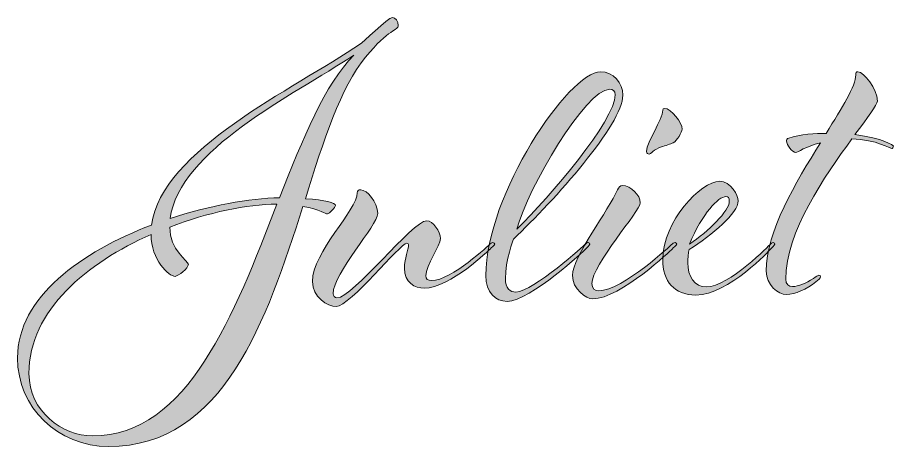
# Model space of a CAD drawing. Extents: x 55.7 to 122.6, y -105.7 to -54.2.
# Drawn here: x 93.45 to 118.23, y -66.33 to -54.2 of the extents above; entities that cross this region are included whole.
import ezdxf

# ---------------------------------------------------------------- set-up
doc = ezdxf.new("R2010")
doc.units = 0
doc.header["$MEASUREMENT"] = 0
doc.layers.add('Layer 1', color=7, linetype='Continuous', lineweight=0)

msp = doc.modelspace()

# ---------------------------------------------------------------- hatches: boundary and pattern name
at = {"layer": 'Layer 1', "transparency": 33554687}
h = msp.add_hatch(color=250, dxfattribs=at)
h.dxf.hatch_style = 2
edge = h.paths.add_edge_path()
edge.add_spline(control_points=[(97.771, -59.889), (98.887, -59.518), (100.014, -59.313), (100.866, -59.301), (101.525, -57.623), (102.161, -56.075), (102.964, -55.271), (101.237, -56.411), (98.023, -57.946), (97.771, -59.889)], knot_values=[0, 0, 0, 0, 1, 1, 1, 2, 2, 2, 3, 3, 3, 3], degree=3, periodic=0)
edge = h.paths.add_edge_path()
edge.add_spline(control_points=[(100.793, -59.481), (99.942, -59.481), (98.851, -59.709), (97.759, -60.129), (97.759, -60.789), (98.287, -61.088), (98.287, -61.185), (98.287, -61.28), (97.999, -61.521), (97.915, -61.521), (97.735, -61.521), (97.231, -61.064), (97.231, -60.333), (95.433, -61.137), (93.777, -62.468), (93.777, -64.267), (93.777, -65.334), (94.725, -66.03), (95.577, -66.03), (98.275, -66.03), (99.594, -62.576), (100.793, -59.481)], knot_values=[0, 0, 0, 0, 1, 1, 1, 2, 2, 2, 3, 3, 3, 4, 4, 4, 5, 5, 5, 6, 6, 6, 7, 7, 7, 7], degree=3, periodic=0)
edge = h.paths.add_edge_path()
edge.add_spline(control_points=[(101.525, -59.542), (100.506, -62.744), (99.294, -66.33), (96.032, -66.33), (94.593, -66.33), (93.454, -65.238), (93.454, -63.823), (93.454, -62.108), (95.265, -60.825), (97.244, -60.069), (97.531, -57.946), (101.237, -56.243), (103.156, -54.948), (103.156, -54.948), (103.96, -54.204), (104.056, -54.204), (104.14, -54.204), (104.224, -54.312), (104.224, -54.432), (104.224, -54.564), (103.96, -54.516), (103.3, -55.32), (102.593, -56.171), (102.113, -57.683), (101.597, -59.326), (102.161, -59.361), (102.449, -59.445), (102.449, -59.518), (102.449, -59.553), (102.269, -59.757), (102.221, -59.757), (102.161, -59.757), (102.029, -59.637), (101.525, -59.542)], knot_values=[0, 0, 0, 0, 1, 1, 1, 2, 2, 2, 3, 3, 3, 4, 4, 4, 5, 5, 5, 6, 6, 6, 7, 7, 7, 8, 8, 8, 9, 9, 9, 10, 10, 10, 11, 11, 11, 11], degree=3, periodic=0)
h = msp.add_hatch(color=250, dxfattribs=at)
h.dxf.hatch_style = 2
edge = h.paths.add_edge_path()
edge.add_spline(control_points=[(110.36, -56.387), (110.36, -56.279), (110.288, -56.231), (110.204, -56.231), (109.532, -56.231), (107.889, -59.014), (107.577, -60.189), (108.513, -59.266), (110.36, -57.119), (110.36, -56.387)], knot_values=[0, 0, 0, 0, 1, 1, 1, 2, 2, 2, 3, 3, 3, 3], degree=3, periodic=0)
edge = h.paths.add_edge_path()
edge.add_spline(control_points=[(109.521, -60.609), (109.544, -60.585), (109.568, -60.561), (109.592, -60.561), (109.628, -60.561), (109.64, -60.597), (109.64, -60.609), (109.64, -60.633), (109.556, -60.717), (109.521, -60.753), (109.521, -60.753), (107.961, -62.228), (107.302, -62.228), (106.978, -62.228), (106.702, -61.988), (106.702, -61.496), (106.702, -59.218), (109.041, -55.739), (109.952, -55.739), (110.3, -55.739), (110.576, -56.051), (110.576, -56.399), (110.576, -57.215), (108.645, -59.374), (107.481, -60.465), (107.481, -60.465), (107.253, -61.088), (107.253, -61.58), (107.253, -61.868), (107.385, -61.964), (107.553, -61.964), (108.033, -61.964), (109.521, -60.609), (109.521, -60.609)], knot_values=[0, 0, 0, 0, 1, 1, 1, 2, 2, 2, 3, 3, 3, 4, 4, 4, 5, 5, 5, 6, 6, 6, 7, 7, 7, 8, 8, 8, 9, 9, 9, 10, 10, 10, 11, 11, 11, 11], degree=3, periodic=0)
h = msp.add_hatch(color=250, dxfattribs=at)
h.dxf.hatch_style = 2
edge = h.paths.add_edge_path()
edge.add_spline(control_points=[(114.633, -61.376), (114.633, -60.249), (115.461, -58.87), (116.168, -57.742), (115.749, -57.85), (115.521, -58.018), (115.473, -58.018), (115.353, -58.018), (115.209, -57.802), (115.209, -57.694), (115.209, -57.658), (115.209, -57.634), (115.269, -57.61), (115.581, -57.502), (116.037, -57.479), (116.325, -57.479), (116.78, -56.747), (117.164, -56.147), (117.164, -55.823), (117.164, -55.764), (117.188, -55.739), (117.224, -55.739), (117.392, -55.739), (117.776, -56.219), (117.776, -56.567), (117.776, -56.675), (117.5, -57.035), (117.14, -57.515), (117.932, -57.61), (118.231, -57.826), (118.231, -57.838), (118.231, -57.862), (118.195, -57.91), (118.184, -57.91), (118.147, -57.91), (117.752, -57.658), (117.056, -57.634), (116.289, -58.678), (115.185, -60.273), (115.185, -61.604), (115.185, -61.748), (115.269, -61.808), (115.377, -61.808), (115.545, -61.808), (115.761, -61.712), (115.965, -61.58), (116.037, -61.532), (116.097, -61.484), (116.121, -61.484), (116.145, -61.484), (116.168, -61.508), (116.168, -61.532), (116.168, -61.568), (116.097, -61.628), (116.037, -61.676), (115.785, -61.88), (115.437, -62.036), (115.209, -62.036), (114.969, -62.036), (114.633, -61.76), (114.633, -61.376)], knot_values=[0, 0, 0, 0, 1, 1, 1, 2, 2, 2, 3, 3, 3, 4, 4, 4, 5, 5, 5, 6, 6, 6, 7, 7, 7, 8, 8, 8, 9, 9, 9, 10, 10, 10, 11, 11, 11, 12, 12, 12, 13, 13, 13, 14, 14, 14, 15, 15, 15, 16, 16, 16, 17, 17, 17, 18, 18, 18, 19, 19, 19, 20, 20, 20, 20], degree=3, periodic=0)
h = msp.add_hatch(color=250, dxfattribs=at)
h.dxf.hatch_style = 2
edge = h.paths.add_edge_path()
edge.add_spline(control_points=[(112.256, -57.358), (112.256, -57.442), (112.1, -57.694), (112.004, -57.742), (111.932, -57.778), (111.776, -57.826), (111.668, -57.862), (111.44, -57.934), (111.369, -58.066), (111.32, -58.066), (111.285, -58.066), (111.249, -58.042), (111.249, -57.994), (111.249, -57.707), (111.704, -57.106), (111.704, -56.819), (111.704, -56.783), (111.729, -56.771), (111.752, -56.771), (111.944, -56.771), (112.256, -57.19), (112.256, -57.358)], knot_values=[0, 0, 0, 0, 1, 1, 1, 2, 2, 2, 3, 3, 3, 4, 4, 4, 5, 5, 5, 6, 6, 6, 7, 7, 7, 7], degree=3, periodic=0)
edge = h.paths.add_edge_path()
edge.add_spline(control_points=[(111.069, -59.445), (111.069, -59.661), (109.701, -61.208), (109.701, -61.724), (109.701, -61.868), (109.785, -61.928), (109.893, -61.928), (110.577, -61.928), (111.968, -60.609), (111.968, -60.609), (111.968, -60.609), (112.016, -60.561), (112.052, -60.561), (112.076, -60.561), (112.1, -60.597), (112.1, -60.609), (112.1, -60.633), (112.004, -60.717), (111.968, -60.753), (111.968, -60.753), (110.505, -62.156), (109.726, -62.156), (109.534, -62.156), (109.15, -61.88), (109.15, -61.496), (109.15, -60.969), (110.193, -59.637), (110.421, -59.074), (110.457, -59.001), (110.505, -58.954), (110.565, -58.954), (110.805, -58.954), (111.069, -59.229), (111.069, -59.445)], knot_values=[0, 0, 0, 0, 1, 1, 1, 2, 2, 2, 3, 3, 3, 4, 4, 4, 5, 5, 5, 6, 6, 6, 7, 7, 7, 8, 8, 8, 9, 9, 9, 10, 10, 10, 11, 11, 11, 11], degree=3, periodic=0)
h = msp.add_hatch(color=250, dxfattribs=at)
h.dxf.hatch_style = 2
edge = h.paths.add_edge_path()
edge.add_spline(control_points=[(113.588, -59.397), (113.588, -59.301), (113.552, -59.266), (113.492, -59.266), (113.289, -59.266), (112.821, -59.733), (112.461, -60.609), (113, -60.249), (113.588, -59.673), (113.588, -59.397)], knot_values=[0, 0, 0, 0, 1, 1, 1, 2, 2, 2, 3, 3, 3, 3], degree=3, periodic=0)
edge = h.paths.add_edge_path()
edge.add_spline(control_points=[(114.824, -60.561), (114.86, -60.561), (114.872, -60.597), (114.872, -60.609), (114.872, -60.633), (114.788, -60.717), (114.752, -60.753), (114.752, -60.753), (113.564, -62.048), (112.641, -62.048), (112.029, -62.048), (111.706, -61.664), (111.706, -61.041), (111.706, -59.961), (112.785, -58.834), (113.312, -58.834), (113.636, -58.834), (113.84, -59.242), (113.84, -59.385), (113.84, -59.721), (113.108, -60.357), (112.449, -60.765), (112.425, -60.836), (112.413, -61.053), (112.413, -61.137), (112.413, -61.508), (112.593, -61.82), (112.941, -61.82), (113.576, -61.82), (114.752, -60.609), (114.752, -60.609), (114.752, -60.609), (114.8, -60.561), (114.824, -60.561)], knot_values=[0, 0, 0, 0, 1, 1, 1, 2, 2, 2, 3, 3, 3, 4, 4, 4, 5, 5, 5, 6, 6, 6, 7, 7, 7, 8, 8, 8, 9, 9, 9, 10, 10, 10, 11, 11, 11, 11], degree=3, periodic=0)
h = msp.add_hatch(color=250, dxfattribs=at)
h.dxf.hatch_style = 2
edge = h.paths.add_edge_path()
edge.add_spline(control_points=[(103.641, -59.745), (103.641, -60.069), (102.382, -61.437), (102.382, -62.012), (102.382, -62.072), (102.43, -62.132), (102.49, -62.132), (102.934, -62.132), (104.625, -59.949), (105.032, -59.949), (105.2, -59.949), (105.416, -60.261), (105.416, -60.453), (105.416, -60.657), (105.008, -61.196), (105.008, -61.508), (105.008, -61.592), (105.056, -61.64), (105.164, -61.64), (105.728, -61.64), (106.819, -60.609), (106.819, -60.609), (106.819, -60.609), (106.867, -60.561), (106.903, -60.561), (106.927, -60.561), (106.951, -60.597), (106.951, -60.609), (106.951, -60.633), (106.855, -60.717), (106.819, -60.753), (106.819, -60.753), (105.68, -61.856), (104.96, -61.856), (104.696, -61.856), (104.396, -61.7), (104.396, -61.292), (104.396, -60.993), (104.517, -60.789), (104.517, -60.621), (104.517, -60.609), (104.504, -60.585), (104.469, -60.585), (104.277, -60.585), (102.861, -62.372), (102.466, -62.372), (102.226, -62.372), (101.794, -62.108), (101.794, -61.664), (101.794, -60.849), (103.065, -59.637), (103.065, -59.158), (103.065, -59.098), (103.089, -59.074), (103.161, -59.074), (103.341, -59.074), (103.641, -59.421), (103.641, -59.745)], knot_values=[0, 0, 0, 0, 1, 1, 1, 2, 2, 2, 3, 3, 3, 4, 4, 4, 5, 5, 5, 6, 6, 6, 7, 7, 7, 8, 8, 8, 9, 9, 9, 10, 10, 10, 11, 11, 11, 12, 12, 12, 13, 13, 13, 14, 14, 14, 15, 15, 15, 16, 16, 16, 17, 17, 17, 18, 18, 18, 19, 19, 19, 19], degree=3, periodic=0)

# ---------------------------------------------------------------- linework, layer by layer
at = {"layer": 'Layer 1'}
for points, knots in [([(101.525, -59.542), (100.506, -62.744), (99.294, -66.33), (96.032, -66.33), (94.593, -66.33), (93.454, -65.238), (93.454, -63.823), (93.454, -62.108), (95.265, -60.825), (97.244, -60.069), (97.531, -57.946), (101.237, -56.243), (103.156, -54.948), (103.156, -54.948), (103.96, -54.204), (104.056, -54.204), (104.14, -54.204), (104.224, -54.312), (104.224, -54.432), (104.224, -54.564), (103.96, -54.516), (103.3, -55.32), (102.593, -56.171), (102.113, -57.683), (101.597, -59.326), (102.161, -59.361), (102.449, -59.445), (102.449, -59.518), (102.449, -59.553), (102.269, -59.757), (102.221, -59.757), (102.161, -59.757), (102.029, -59.637), (101.525, -59.542)], [0, 0, 0, 0, 1, 1, 1, 2, 2, 2, 3, 3, 3, 4, 4, 4, 5, 5, 5, 6, 6, 6, 7, 7, 7, 8, 8, 8, 9, 9, 9, 10, 10, 10, 11, 11, 11, 11]), ([(97.771, -59.889), (98.887, -59.518), (100.014, -59.313), (100.866, -59.301), (101.525, -57.623), (102.161, -56.075), (102.964, -55.271), (101.237, -56.411), (98.023, -57.946), (97.771, -59.889)], [0, 0, 0, 0, 1, 1, 1, 2, 2, 2, 3, 3, 3, 3]), ([(109.521, -60.609), (109.544, -60.585), (109.568, -60.561), (109.592, -60.561), (109.628, -60.561), (109.64, -60.597), (109.64, -60.609), (109.64, -60.633), (109.556, -60.717), (109.521, -60.753), (109.521, -60.753), (107.961, -62.228), (107.302, -62.228), (106.978, -62.228), (106.702, -61.988), (106.702, -61.496), (106.702, -59.218), (109.041, -55.739), (109.952, -55.739), (110.3, -55.739), (110.576, -56.051), (110.576, -56.399), (110.576, -57.215), (108.645, -59.374), (107.481, -60.465), (107.481, -60.465), (107.253, -61.088), (107.253, -61.58), (107.253, -61.868), (107.385, -61.964), (107.553, -61.964), (108.033, -61.964), (109.521, -60.609), (109.521, -60.609)], [0, 0, 0, 0, 1, 1, 1, 2, 2, 2, 3, 3, 3, 4, 4, 4, 5, 5, 5, 6, 6, 6, 7, 7, 7, 8, 8, 8, 9, 9, 9, 10, 10, 10, 11, 11, 11, 11]), ([(114.633, -61.376), (114.633, -60.249), (115.461, -58.87), (116.168, -57.742), (115.749, -57.85), (115.521, -58.018), (115.473, -58.018), (115.353, -58.018), (115.209, -57.802), (115.209, -57.694), (115.209, -57.658), (115.209, -57.634), (115.269, -57.61), (115.581, -57.502), (116.037, -57.479), (116.325, -57.479), (116.78, -56.747), (117.164, -56.147), (117.164, -55.823), (117.164, -55.764), (117.188, -55.739), (117.224, -55.739), (117.392, -55.739), (117.776, -56.219), (117.776, -56.567), (117.776, -56.675), (117.5, -57.035), (117.14, -57.515), (117.932, -57.61), (118.231, -57.826), (118.231, -57.838), (118.231, -57.862), (118.195, -57.91), (118.184, -57.91), (118.147, -57.91), (117.752, -57.658), (117.056, -57.634), (116.289, -58.678), (115.185, -60.273), (115.185, -61.604), (115.185, -61.748), (115.269, -61.808), (115.377, -61.808), (115.545, -61.808), (115.761, -61.712), (115.965, -61.58), (116.037, -61.532), (116.097, -61.484), (116.121, -61.484), (116.145, -61.484), (116.168, -61.508), (116.168, -61.532), (116.168, -61.568), (116.097, -61.628), (116.037, -61.676), (115.785, -61.88), (115.437, -62.036), (115.209, -62.036), (114.969, -62.036), (114.633, -61.76), (114.633, -61.376)], [0, 0, 0, 0, 1, 1, 1, 2, 2, 2, 3, 3, 3, 4, 4, 4, 5, 5, 5, 6, 6, 6, 7, 7, 7, 8, 8, 8, 9, 9, 9, 10, 10, 10, 11, 11, 11, 12, 12, 12, 13, 13, 13, 14, 14, 14, 15, 15, 15, 16, 16, 16, 17, 17, 17, 18, 18, 18, 19, 19, 19, 20, 20, 20, 20]), ([(110.36, -56.387), (110.36, -56.279), (110.288, -56.231), (110.204, -56.231), (109.532, -56.231), (107.889, -59.014), (107.577, -60.189), (108.513, -59.266), (110.36, -57.119), (110.36, -56.387)], [0, 0, 0, 0, 1, 1, 1, 2, 2, 2, 3, 3, 3, 3]), ([(112.256, -57.358), (112.256, -57.442), (112.1, -57.694), (112.004, -57.742), (111.932, -57.778), (111.776, -57.826), (111.668, -57.862), (111.44, -57.934), (111.369, -58.066), (111.32, -58.066), (111.285, -58.066), (111.249, -58.042), (111.249, -57.994), (111.249, -57.707), (111.704, -57.106), (111.704, -56.819), (111.704, -56.783), (111.729, -56.771), (111.752, -56.771), (111.944, -56.771), (112.256, -57.19), (112.256, -57.358)], [0, 0, 0, 0, 1, 1, 1, 2, 2, 2, 3, 3, 3, 4, 4, 4, 5, 5, 5, 6, 6, 6, 7, 7, 7, 7]), ([(111.069, -59.445), (111.069, -59.661), (109.701, -61.208), (109.701, -61.724), (109.701, -61.868), (109.785, -61.928), (109.893, -61.928), (110.577, -61.928), (111.968, -60.609), (111.968, -60.609), (111.968, -60.609), (112.016, -60.561), (112.052, -60.561), (112.076, -60.561), (112.1, -60.597), (112.1, -60.609), (112.1, -60.633), (112.004, -60.717), (111.968, -60.753), (111.968, -60.753), (110.505, -62.156), (109.726, -62.156), (109.534, -62.156), (109.15, -61.88), (109.15, -61.496), (109.15, -60.969), (110.193, -59.637), (110.421, -59.074), (110.457, -59.001), (110.505, -58.954), (110.565, -58.954), (110.805, -58.954), (111.069, -59.229), (111.069, -59.445)], [0, 0, 0, 0, 1, 1, 1, 2, 2, 2, 3, 3, 3, 4, 4, 4, 5, 5, 5, 6, 6, 6, 7, 7, 7, 8, 8, 8, 9, 9, 9, 10, 10, 10, 11, 11, 11, 11]), ([(114.824, -60.561), (114.86, -60.561), (114.872, -60.597), (114.872, -60.609), (114.872, -60.633), (114.788, -60.717), (114.752, -60.753), (114.752, -60.753), (113.564, -62.048), (112.641, -62.048), (112.029, -62.048), (111.706, -61.664), (111.706, -61.041), (111.706, -59.961), (112.785, -58.834), (113.312, -58.834), (113.636, -58.834), (113.84, -59.242), (113.84, -59.385), (113.84, -59.721), (113.108, -60.357), (112.449, -60.765), (112.425, -60.836), (112.413, -61.053), (112.413, -61.137), (112.413, -61.508), (112.593, -61.82), (112.941, -61.82), (113.576, -61.82), (114.752, -60.609), (114.752, -60.609), (114.752, -60.609), (114.8, -60.561), (114.824, -60.561)], [0, 0, 0, 0, 1, 1, 1, 2, 2, 2, 3, 3, 3, 4, 4, 4, 5, 5, 5, 6, 6, 6, 7, 7, 7, 8, 8, 8, 9, 9, 9, 10, 10, 10, 11, 11, 11, 11]), ([(103.641, -59.745), (103.641, -60.069), (102.382, -61.437), (102.382, -62.012), (102.382, -62.072), (102.43, -62.132), (102.49, -62.132), (102.934, -62.132), (104.625, -59.949), (105.032, -59.949), (105.2, -59.949), (105.416, -60.261), (105.416, -60.453), (105.416, -60.657), (105.008, -61.196), (105.008, -61.508), (105.008, -61.592), (105.056, -61.64), (105.164, -61.64), (105.728, -61.64), (106.819, -60.609), (106.819, -60.609), (106.819, -60.609), (106.867, -60.561), (106.903, -60.561), (106.927, -60.561), (106.951, -60.597), (106.951, -60.609), (106.951, -60.633), (106.855, -60.717), (106.819, -60.753), (106.819, -60.753), (105.68, -61.856), (104.96, -61.856), (104.696, -61.856), (104.396, -61.7), (104.396, -61.292), (104.396, -60.993), (104.517, -60.789), (104.517, -60.621), (104.517, -60.609), (104.504, -60.585), (104.469, -60.585), (104.277, -60.585), (102.861, -62.372), (102.466, -62.372), (102.226, -62.372), (101.794, -62.108), (101.794, -61.664), (101.794, -60.849), (103.065, -59.637), (103.065, -59.158), (103.065, -59.098), (103.089, -59.074), (103.161, -59.074), (103.341, -59.074), (103.641, -59.421), (103.641, -59.745)], [0, 0, 0, 0, 1, 1, 1, 2, 2, 2, 3, 3, 3, 4, 4, 4, 5, 5, 5, 6, 6, 6, 7, 7, 7, 8, 8, 8, 9, 9, 9, 10, 10, 10, 11, 11, 11, 12, 12, 12, 13, 13, 13, 14, 14, 14, 15, 15, 15, 16, 16, 16, 17, 17, 17, 18, 18, 18, 19, 19, 19, 19]), ([(113.588, -59.397), (113.588, -59.301), (113.552, -59.266), (113.492, -59.266), (113.289, -59.266), (112.821, -59.733), (112.461, -60.609), (113, -60.249), (113.588, -59.673), (113.588, -59.397)], [0, 0, 0, 0, 1, 1, 1, 2, 2, 2, 3, 3, 3, 3]), ([(100.793, -59.481), (99.942, -59.481), (98.851, -59.709), (97.759, -60.129), (97.759, -60.789), (98.287, -61.088), (98.287, -61.185), (98.287, -61.28), (97.999, -61.521), (97.915, -61.521), (97.735, -61.521), (97.231, -61.064), (97.231, -60.333), (95.433, -61.137), (93.777, -62.468), (93.777, -64.267), (93.777, -65.334), (94.725, -66.03), (95.577, -66.03), (98.275, -66.03), (99.594, -62.576), (100.793, -59.481)], [0, 0, 0, 0, 1, 1, 1, 2, 2, 2, 3, 3, 3, 4, 4, 4, 5, 5, 5, 6, 6, 6, 7, 7, 7, 7])]:
    msp.add_open_spline(points, degree=3, knots=knots, dxfattribs=at)

doc.saveas('drawing.dxf')
